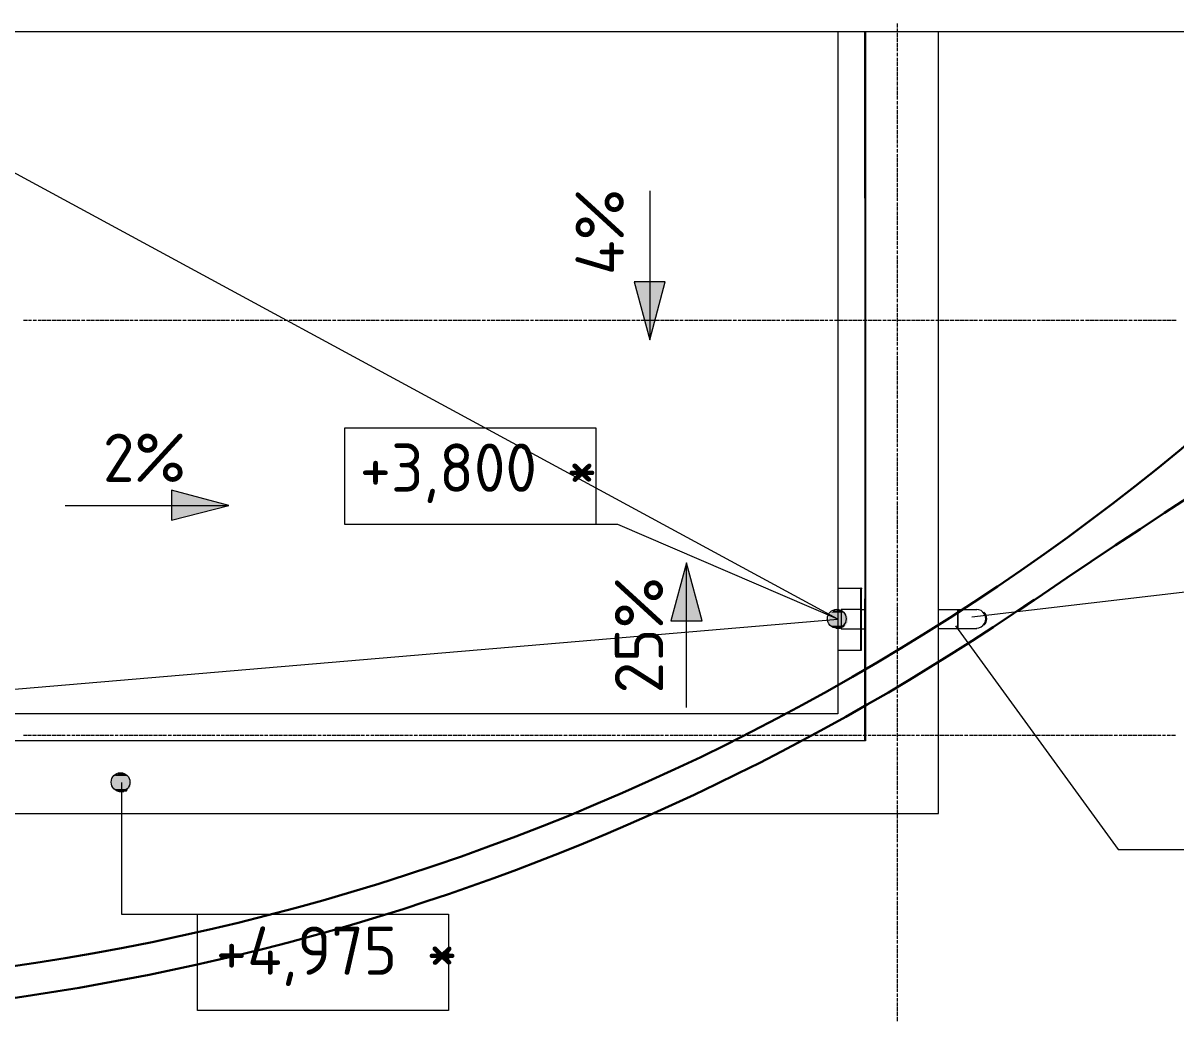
# Model space of a CAD drawing. Header units: millimetres. Extents: x -42533 to 645315, y 3457 to 82611.
# Drawn here: x 569703 to 575676, y 8434 to 13611 of the extents above; entities that cross this region are included whole.
import ezdxf

# ---------------------------------------------------------------- set-up
doc = ezdxf.new("R2010")
doc.units = ezdxf.units.MM
for name, color, linetype, true_color in [('PDF _!ЭОМ.Молниезащита', 7, 'Continuous', 0x954a95), ('PDF _Аннотация', 7, 'Continuous', 0xbababa), ('PDF _Крыша', 7, 'Continuous', 0xbababa), ('PDF _Обобщенные модели', 7, 'Continuous', 0xbababa), ('PDF _Оборудование', 7, 'Continuous', 0xbababa), ('PDF _Оси', 7, 'Continuous', 0xbababa), ('PDF _Отметки', 7, 'Continuous', 0xbababa), ('PDF _Перекрытие', 7, 'Continuous', 0xbababa), ('PDF _Размеры', 7, 'Continuous', 0xbababa), ('PDF _Стены внутренние', 7, 'Continuous', 0xbababa)]:
    doc.layers.add(name, color=color, linetype=linetype, true_color=true_color)
doc.layers.add('PDF _Линии', color=7, linetype='Continuous')
doc.layers.add('PDF _Текст', color=7, linetype='Continuous')
doc.styles.add('PDF GOST Common', font='GOST_Common.ttf')

msp = doc.modelspace()

# ---------------------------------------------------------------- linework, layer by layer
at = {"layer": 'PDF _!ЭОМ.Молниезащита', "color": 116, "lineweight": 30, "true_color": 0x136734}
msp.add_circle((567904.4, 20845.7), 12246.5, dxfattribs=at)
at = {"layer": 'PDF _!ЭОМ.Молниезащита', "lineweight": 13}
msp.add_arc((567008.4, 20453.1), 17757.8, 299.14304, 50.43064, dxfattribs=at)
at = {"layer": 'PDF _!ЭОМ.Молниезащита', "lineweight": 30}
for centre, radius, start, end in [((599431.9, -25184.2), 43378.4, 98.91182, 124.50339), ((567904.3, 20838.1), 12404.1, 231.06853, 304.56292)]:
    msp.add_arc(centre, radius, start, end, dxfattribs=at)
at = {"layer": 'PDF _Аннотация', "color": 8, "lineweight": 20}
for points in [[(571370.1, 11012.6), (571370.1, 11512.3), (572670.3, 11512.3), (572670.3, 11012.6)], [(571908, 8992.3), (571908, 8492.5), (570607.7, 8492.5), (570607.7, 8992.3)]]:
    msp.add_lwpolyline(points, close=True, dxfattribs=at)
at = {"layer": 'PDF _Аннотация', "color": 8, "lineweight": 9}
for points in [[(574618.6, 10534), (575855.3, 10678)], [(574533.9, 10487.4), (575376.7, 9326.9), (575986.6, 9326.9)]]:
    msp.add_lwpolyline(points, dxfattribs=at)
at = {"layer": 'PDF _Крыша', "color": 8, "lineweight": 9}
for points in [[(573924, 13566.5), (573924, 10030), (562594.5, 10030), (562594.5, 10351.9)], [(568155.5, 10030), (573924, 10521.3), (568354.5, 13541.1)]]:
    msp.add_lwpolyline(points, dxfattribs=at)
at = {"layer": 'PDF _Линии', "color": 8, "lineweight": 9}
msp.add_lwpolyline([(579256.3, 13566.5), (579252.1, 13596.1), (572746.6, 13833.3), (572746.6, 13710.5), (563064.6, 13710.5), (563064.6, 13820.6), (556859.8, 13604.6), (556851.3, 13566.5)], close=True, dxfattribs=at)
at = {"layer": 'PDF _Обобщенные модели', "color": 8, "lineweight": 18}
for points in [[(574681.3, 10490.7, 0.212703), (574696, 10523.7, 0.212704), (574681.3, 10556.8)], [(574690.4, 10513.3, 0.065549), (574691.8, 10523.7, 0.065549), (574690.4, 10534.2)]]:
    msp.add_lwpolyline(points, format="xyb", dxfattribs=at)
at = {"layer": 'PDF _Оборудование', "lineweight": 18}
for points in [[(573924, 10682.2), (574042.6, 10682.2), (574046.8, 10682.2), (574046.8, 10678)], [(573924, 10360.3), (574042.6, 10360.3), (574042.6, 10398.4), (574042.6, 10639.9), (574042.6, 10682.2)], [(574046.8, 10360.3), (574042.6, 10360.3), (574046.8, 10360.3), (574046.8, 10398.4), (574046.8, 10639.9), (574046.8, 10682.2), (574042.6, 10682.2), (574042.6, 10678)], [(574046.8, 10572.1), (574063.8, 10572.1)], [(574445, 10572.1), (574546.6, 10572.1), (574546.6, 10470.4), (574445, 10470.4)], [(574644, 10470.4), (574546.6, 10470.4), (574546.6, 10572.1), (574644, 10572.1)], [(574046.8, 10470.4), (574063.8, 10470.4)]]:
    msp.add_lwpolyline(points, dxfattribs=at)
msp.add_lwpolyline([(574042.6, 10572.1), (573941, 10572.1), (573941, 10470.4), (574042.6, 10470.4)], close=True, dxfattribs=at)
msp.add_arc((574641.9, 10523.4), 48.7, 269.99895, 90.00105, dxfattribs=at)
at = {"layer": 'PDF _Оси', "color": 8, "lineweight": 9}
for points in [[(574233.2, 13587.7), (574233.2, 13608.8)], [(574233.2, 13562.3), (574233.2, 13583.4)], [(574233.2, 13536.8), (574233.2, 13558)], [(574233.2, 13511.4), (574233.2, 13532.6)], [(574233.2, 13486), (574233.2, 13507.2)], [(574233.2, 13464.8), (574233.2, 13481.8)], [(574233.2, 13460.6), (574233.2, 13460.6)], [(574233.2, 13439.4), (574233.2, 13456.4)], [(574233.2, 13435.2), (574233.2, 13435.2)], [(574233.2, 13414), (574233.2, 13431)], [(574233.2, 13388.6), (574233.2, 13409.8)], [(574233.2, 13363.2), (574233.2, 13384.4)], [(574233.2, 13337.8), (574233.2, 13359)], [(574233.2, 13312.4), (574233.2, 13333.5)], [(574233.2, 13287), (574233.2, 13308.1)], [(574233.2, 13261.5), (574233.2, 13282.7)], [(574233.2, 13236.1), (574233.2, 13257.3)], [(574233.2, 13215), (574233.2, 13231.9)], [(574233.2, 13210.7), (574233.2, 13210.7)], [(574233.2, 13189.5), (574233.2, 13206.5)], [(574233.2, 13185.3), (574233.2, 13185.3)], [(574233.2, 13164.1), (574233.2, 13181.1)], [(574233.2, 13138.7), (574233.2, 13159.9)], [(574233.2, 13113.3), (574233.2, 13134.5)], [(574233.2, 13087.9), (574233.2, 13109.1)], [(574233.2, 13062.5), (574233.2, 13083.7)], [(574233.2, 13037.1), (574233.2, 13058.2)], [(574233.2, 13011.7), (574233.2, 13032.8)], [(574233.2, 12986.2), (574233.2, 13007.4)], [(574233.2, 12965.1), (574233.2, 12982)], [(574233.2, 12960.8), (574233.2, 12960.8)], [(574233.2, 12939.7), (574233.2, 12956.6)], [(574233.2, 12935.4), (574233.2, 12935.4)], [(574233.2, 12914.2), (574233.2, 12931.2)], [(574233.2, 12888.8), (574233.2, 12910)], [(574233.2, 12863.4), (574233.2, 12884.6)], [(574233.2, 12838), (574233.2, 12859.2)], [(574233.2, 12812.6), (574233.2, 12833.8)], [(574233.2, 12787.2), (574233.2, 12808.4)], [(574233.2, 12761.8), (574233.2, 12782.9)], [(574233.2, 12736.4), (574233.2, 12757.5)], [(574233.2, 12710.9), (574233.2, 12732.1)], [(574233.2, 12689.8), (574233.2, 12706.7)], [(574233.2, 12685.5), (574233.2, 12685.5)], [(574233.2, 12664.4), (574233.2, 12681.3)], [(574233.2, 12638.9), (574233.2, 12660.1)], [(574233.2, 12613.5), (574233.2, 12634.7)], [(574233.2, 12588.1), (574233.2, 12609.3)], [(574233.2, 12562.7), (574233.2, 12583.9)], [(574233.2, 12537.3), (574233.2, 12558.5)], [(574233.2, 12511.9), (574233.2, 12533.1)], [(574233.2, 12486.5), (574233.2, 12507.7)], [(574233.2, 12461.1), (574233.2, 12482.2)], [(574233.2, 12439.9), (574233.2, 12456.8)], [(574233.2, 12435.6), (574233.2, 12435.6)], [(574233.2, 12414.5), (574233.2, 12431.4)], [(574233.2, 12410.2), (574233.2, 12410.2)], [(574233.2, 12389.1), (574233.2, 12406)], [(574233.2, 12363.6), (574233.2, 12384.8)], [(574233.2, 12338.2), (574233.2, 12359.4)], [(574233.2, 12312.8), (574233.2, 12334)], [(574233.2, 12287.4), (574233.2, 12308.6)], [(574233.2, 12262), (574233.2, 12283.2)], [(574233.2, 12236.6), (574233.2, 12257.8)], [(574233.2, 12211.2), (574233.2, 12232.4)], [(574233.2, 12190), (574233.2, 12206.9)], [(574233.2, 12185.8), (574233.2, 12185.8)], [(574233.2, 12164.6), (574233.2, 12181.5)], [(574233.2, 12160.4), (574233.2, 12160.4)], [(574233.2, 12139.2), (574233.2, 12156.1)], [(574233.2, 12113.8), (574233.2, 12134.9)], [(569705.6, 12071.4), (569726.8, 12071.4)], [(569731, 12071.4), (569748, 12071.4)], [(569752.2, 12071.4), (569752.2, 12071.4)], [(569756.4, 12071.4), (569773.4, 12071.4)], [(569777.6, 12071.4), (569777.6, 12071.4)], [(569781.8, 12071.4), (569798.8, 12071.4)], [(569803, 12071.4), (569824.2, 12071.4)], [(569828.4, 12071.4), (569849.6, 12071.4)], [(569853.8, 12071.4), (569875, 12071.4)], [(569879.3, 12071.4), (569900.4, 12071.4)], [(569904.7, 12071.4), (569925.8, 12071.4)], [(569930.1, 12071.4), (569951.3, 12071.4)], [(569955.5, 12071.4), (569976.7, 12071.4)], [(569980.9, 12071.4), (569997.8, 12071.4)], [(570002.1, 12071.4), (570002.1, 12071.4)], [(570006.3, 12071.4), (570023.3, 12071.4)], [(570027.5, 12071.4), (570027.5, 12071.4)], [(570031.7, 12071.4), (570048.7, 12071.4)], [(570052.9, 12071.4), (570074.1, 12071.4)], [(570078.3, 12071.4), (570099.5, 12071.4)], [(570103.7, 12071.4), (570124.9, 12071.4)], [(570129.1, 12071.4), (570150.3, 12071.4)], [(570154.6, 12071.4), (570175.7, 12071.4)], [(570180, 12071.4), (570201.1, 12071.4)], [(570205.4, 12071.4), (570226.6, 12071.4)], [(570230.8, 12071.4), (570252, 12071.4)], [(570256.2, 12071.4), (570273.1, 12071.4)], [(570277.4, 12071.4), (570277.4, 12071.4)], [(570281.6, 12071.4), (570298.6, 12071.4)], [(570302.8, 12071.4), (570302.8, 12071.4)], [(570307, 12071.4), (570324, 12071.4)], [(570328.2, 12071.4), (570349.4, 12071.4)], [(570353.6, 12071.4), (570374.8, 12071.4)], [(570379, 12071.4), (570400.2, 12071.4)], [(570404.4, 12071.4), (570425.6, 12071.4)], [(570429.9, 12071.4), (570451, 12071.4)], [(570455.3, 12071.4), (570476.4, 12071.4)], [(570480.7, 12071.4), (570501.9, 12071.4)], [(570506.1, 12071.4), (570523, 12071.4)], [(570527.3, 12071.4), (570527.3, 12071.4)], [(570531.5, 12071.4), (570548.4, 12071.4)], [(570552.7, 12071.4), (570552.7, 12071.4)], [(570556.9, 12071.4), (570573.9, 12071.4)], [(570578.1, 12071.4), (570599.3, 12071.4)], [(570603.5, 12071.4), (570624.7, 12071.4)], [(570628.9, 12071.4), (570650.1, 12071.4)], [(570654.3, 12071.4), (570675.5, 12071.4)], [(570679.7, 12071.4), (570700.9, 12071.4)], [(570705.1, 12071.4), (570726.3, 12071.4)], [(570730.6, 12071.4), (570751.7, 12071.4)], [(570756, 12071.4), (570772.9, 12071.4)], [(570777.1, 12071.4), (570777.1, 12071.4)], [(570781.4, 12071.4), (570798.3, 12071.4)], [(570802.6, 12071.4), (570802.6, 12071.4)], [(570806.8, 12071.4), (570823.7, 12071.4)], [(570828, 12071.4), (570849.1, 12071.4)], [(570853.4, 12071.4), (570874.6, 12071.4)], [(570878.8, 12071.4), (570900, 12071.4)], [(570904.2, 12071.4), (570925.4, 12071.4)], [(570929.6, 12071.4), (570950.8, 12071.4)], [(570955, 12071.4), (570976.2, 12071.4)], [(570980.4, 12071.4), (571001.6, 12071.4)], [(571005.9, 12071.4), (571027, 12071.4)], [(571031.3, 12071.4), (571048.2, 12071.4)], [(571052.4, 12071.4), (571052.4, 12071.4)], [(571056.7, 12071.4), (571073.6, 12071.4)], [(571077.9, 12071.4), (571077.9, 12071.4)], [(571082.1, 12071.4), (571099, 12071.4)], [(571103.3, 12071.4), (571124.4, 12071.4)], [(571128.7, 12071.4), (571149.9, 12071.4)], [(571154.1, 12071.4), (571175.3, 12071.4)], [(571179.5, 12071.4), (571200.7, 12071.4)], [(571204.9, 12071.4), (571226.1, 12071.4)], [(571230.3, 12071.4), (571251.5, 12071.4)], [(571255.7, 12071.4), (571276.9, 12071.4)], [(571281.2, 12071.4), (571298.1, 12071.4)], [(571302.3, 12071.4), (571302.3, 12071.4)], [(571306.6, 12071.4), (571323.5, 12071.4)], [(571327.7, 12071.4), (571327.7, 12071.4)], [(571332, 12071.4), (571348.9, 12071.4)], [(571353.2, 12071.4), (571374.3, 12071.4)], [(571378.6, 12071.4), (571399.7, 12071.4)], [(571404, 12071.4), (571425.2, 12071.4)], [(571429.4, 12071.4), (571450.6, 12071.4)], [(571454.8, 12071.4), (571476, 12071.4)], [(571480.2, 12071.4), (571501.4, 12071.4)], [(571505.6, 12071.4), (571526.8, 12071.4)], [(571531, 12071.4), (571548, 12071.4)], [(571552.2, 12071.4), (571552.2, 12071.4)], [(571556.5, 12071.4), (571573.4, 12071.4)], [(571577.6, 12071.4), (571577.6, 12071.4)], [(571581.9, 12071.4), (571598.8, 12071.4)], [(571603, 12071.4), (571624.2, 12071.4)], [(571628.5, 12071.4), (571649.6, 12071.4)], [(571653.9, 12071.4), (571675, 12071.4)], [(571679.3, 12071.4), (571700.5, 12071.4)], [(571704.7, 12071.4), (571725.9, 12071.4)], [(571730.1, 12071.4), (571751.3, 12071.4)], [(571755.5, 12071.4), (571776.7, 12071.4)], [(571780.9, 12071.4), (571802.1, 12071.4)], [(571806.3, 12071.4), (571823.3, 12071.4)], [(571827.5, 12071.4), (571827.5, 12071.4)], [(571831.8, 12071.4), (571848.7, 12071.4)], [(571852.9, 12071.4), (571852.9, 12071.4)], [(571857.2, 12071.4), (571874.1, 12071.4)], [(571878.3, 12071.4), (571899.5, 12071.4)], [(571903.8, 12071.4), (571924.9, 12071.4)], [(571929.2, 12071.4), (571950.3, 12071.4)], [(571954.6, 12071.4), (571975.8, 12071.4)], [(571980, 12071.4), (572001.2, 12071.4)], [(572005.4, 12071.4), (572026.6, 12071.4)], [(572030.8, 12071.4), (572052, 12071.4)], [(572056.2, 12071.4), (572073.2, 12071.4)], [(572077.4, 12071.4), (572077.4, 12071.4)], [(572081.6, 12071.4), (572098.6, 12071.4)], [(572102.8, 12071.4), (572102.8, 12071.4)], [(572107, 12071.4), (572124, 12071.4)], [(572128.2, 12071.4), (572149.4, 12071.4)], [(572153.6, 12071.4), (572174.8, 12071.4)], [(572179, 12071.4), (572200.2, 12071.4)], [(572204.5, 12071.4), (572225.6, 12071.4)], [(572229.9, 12071.4), (572251, 12071.4)], [(572255.3, 12071.4), (572276.5, 12071.4)], [(572280.7, 12071.4), (572301.9, 12071.4)], [(572306.1, 12071.4), (572323.1, 12071.4)], [(572327.3, 12071.4), (572327.3, 12071.4)], [(572331.5, 12071.4), (572348.5, 12071.4)], [(572352.7, 12071.4), (572352.7, 12071.4)], [(572356.9, 12071.4), (572373.9, 12071.4)], [(572378.1, 12071.4), (572399.3, 12071.4)], [(572403.5, 12071.4), (572424.7, 12071.4)], [(572428.9, 12071.4), (572450.1, 12071.4)], [(572454.3, 12071.4), (572475.5, 12071.4)], [(572479.8, 12071.4), (572500.9, 12071.4)], [(572505.2, 12071.4), (572526.3, 12071.4)], [(572530.6, 12071.4), (572551.8, 12071.4)], [(572556, 12071.4), (572577.2, 12071.4)], [(572581.4, 12071.4), (572598.3, 12071.4)], [(572602.6, 12071.4), (572602.6, 12071.4)], [(572606.8, 12071.4), (572623.8, 12071.4)], [(572628, 12071.4), (572628, 12071.4)], [(572632.2, 12071.4), (572649.2, 12071.4)], [(572653.4, 12071.4), (572674.6, 12071.4)], [(572678.8, 12071.4), (572700, 12071.4)], [(572704.2, 12071.4), (572725.4, 12071.4)], [(572729.6, 12071.4), (572750.8, 12071.4)], [(572755.1, 12071.4), (572776.2, 12071.4)], [(572780.5, 12071.4), (572801.6, 12071.4)], [(572805.9, 12071.4), (572827.1, 12071.4)], [(572831.3, 12071.4), (572848.2, 12071.4)], [(572852.5, 12071.4), (572852.5, 12071.4)], [(572856.7, 12071.4), (572873.6, 12071.4)], [(572877.9, 12071.4), (572877.9, 12071.4)], [(572882.1, 12071.4), (572899.1, 12071.4)], [(572903.3, 12071.4), (572924.5, 12071.4)], [(572928.7, 12071.4), (572949.9, 12071.4)], [(572954.1, 12071.4), (572975.3, 12071.4)], [(572979.5, 12071.4), (573000.7, 12071.4)], [(573004.9, 12071.4), (573026.1, 12071.4)], [(573030.4, 12071.4), (573051.5, 12071.4)], [(573055.8, 12071.4), (573076.9, 12071.4)], [(573081.2, 12071.4), (573098.1, 12071.4)], [(573102.4, 12071.4), (573102.4, 12071.4)], [(573106.6, 12071.4), (573123.5, 12071.4)], [(573127.8, 12071.4), (573127.8, 12071.4)], [(573132, 12071.4), (573148.9, 12071.4)], [(573153.2, 12071.4), (573174.4, 12071.4)], [(573178.6, 12071.4), (573199.8, 12071.4)], [(573204, 12071.4), (573225.2, 12071.4)], [(573229.4, 12071.4), (573250.6, 12071.4)], [(573254.8, 12071.4), (573276, 12071.4)], [(573280.2, 12071.4), (573301.4, 12071.4)], [(573305.7, 12071.4), (573326.8, 12071.4)], [(573331.1, 12071.4), (573352.2, 12071.4)], [(573356.5, 12071.4), (573373.4, 12071.4)], [(573377.7, 12071.4), (573377.7, 12071.4)], [(573381.9, 12071.4), (573398.8, 12071.4)], [(573403.1, 12071.4), (573403.1, 12071.4)], [(573407.3, 12071.4), (573424.2, 12071.4)], [(573428.5, 12071.4), (573449.7, 12071.4)], [(573453.9, 12071.4), (573475.1, 12071.4)], [(573479.3, 12071.4), (573500.5, 12071.4)], [(573504.7, 12071.4), (573525.9, 12071.4)], [(573530.1, 12071.4), (573551.3, 12071.4)], [(573555.5, 12071.4), (573576.7, 12071.4)], [(573580.9, 12071.4), (573602.1, 12071.4)], [(573606.4, 12071.4), (573623.3, 12071.4)], [(573627.5, 12071.4), (573627.5, 12071.4)], [(573631.8, 12071.4), (573648.7, 12071.4)], [(573653, 12071.4), (573653, 12071.4)], [(573657.2, 12071.4), (573674.1, 12071.4)], [(573678.4, 12071.4), (573699.5, 12071.4)], [(573703.8, 12071.4), (573725, 12071.4)], [(573729.2, 12071.4), (573750.4, 12071.4)], [(573754.6, 12071.4), (573775.8, 12071.4)], [(573780, 12071.4), (573801.2, 12071.4)], [(573805.4, 12071.4), (573826.6, 12071.4)], [(573830.8, 12071.4), (573852, 12071.4)], [(573856.2, 12071.4), (573873.2, 12071.4)], [(573877.4, 12071.4), (573877.4, 12071.4)], [(573881.7, 12071.4), (573898.6, 12071.4)], [(573902.8, 12071.4), (573902.8, 12071.4)], [(573907.1, 12071.4), (573924, 12071.4)], [(573928.2, 12071.4), (573949.4, 12071.4)], [(573953.7, 12071.4), (573974.8, 12071.4)], [(573979.1, 12071.4), (574000.2, 12071.4)], [(574004.5, 12071.4), (574025.7, 12071.4)], [(574029.9, 12071.4), (574051.1, 12071.4)], [(574055.3, 12071.4), (574076.5, 12071.4)], [(574080.7, 12071.4), (574101.9, 12071.4)], [(574106.1, 12071.4), (574127.3, 12071.4)], [(574131.5, 12071.4), (574148.5, 12071.4)], [(574152.7, 12071.4), (574152.7, 12071.4)], [(574157, 12071.4), (574173.9, 12071.4)], [(574178.1, 12071.4), (574178.1, 12071.4)], [(574182.4, 12071.4), (574199.3, 12071.4)], [(574203.5, 12071.4), (574224.7, 12071.4)], [(574229, 12071.4), (574250.1, 12071.4)], [(574233.2, 12088.4), (574233.2, 12109.5)], [(574233.2, 12062.9), (574233.2, 12084.1)], [(574254.4, 12071.4), (574275.5, 12071.4)], [(574279.8, 12071.4), (574301, 12071.4)], [(574305.2, 12071.4), (574326.4, 12071.4)], [(574330.6, 12071.4), (574351.8, 12071.4)], [(574356, 12071.4), (574377.2, 12071.4)], [(574381.4, 12071.4), (574398.4, 12071.4)], [(574402.6, 12071.4), (574402.6, 12071.4)], [(574406.8, 12071.4), (574423.8, 12071.4)], [(574428, 12071.4), (574428, 12071.4)], [(574432.3, 12071.4), (574449.2, 12071.4)], [(574453.4, 12071.4), (574474.6, 12071.4)], [(574478.8, 12071.4), (574500, 12071.4)], [(574504.3, 12071.4), (574525.4, 12071.4)], [(574529.7, 12071.4), (574550.8, 12071.4)], [(574555.1, 12071.4), (574576.3, 12071.4)], [(574580.5, 12071.4), (574601.7, 12071.4)], [(574605.9, 12071.4), (574627.1, 12071.4)], [(574631.3, 12071.4), (574648.3, 12071.4)], [(574652.5, 12071.4), (574652.5, 12071.4)], [(574656.7, 12071.4), (574673.7, 12071.4)], [(574677.9, 12071.4), (574677.9, 12071.4)], [(574682.1, 12071.4), (574699.1, 12071.4)], [(574703.3, 12071.4), (574724.5, 12071.4)], [(574728.7, 12071.4), (574749.9, 12071.4)], [(574754.1, 12071.4), (574775.3, 12071.4)], [(574779.6, 12071.4), (574800.7, 12071.4)], [(574805, 12071.4), (574826.1, 12071.4)], [(574830.4, 12071.4), (574851.6, 12071.4)], [(574855.8, 12071.4), (574877, 12071.4)], [(574881.2, 12071.4), (574902.4, 12071.4)], [(574906.6, 12071.4), (574923.6, 12071.4)], [(574927.8, 12071.4), (574927.8, 12071.4)], [(574932, 12071.4), (574949, 12071.4)], [(574953.2, 12071.4), (574953.2, 12071.4)], [(574957.4, 12071.4), (574974.4, 12071.4)], [(574978.6, 12071.4), (574999.8, 12071.4)], [(575004, 12071.4), (575025.2, 12071.4)], [(575029.4, 12071.4), (575050.6, 12071.4)], [(575054.9, 12071.4), (575076, 12071.4)], [(575080.3, 12071.4), (575101.4, 12071.4)], [(575105.7, 12071.4), (575126.9, 12071.4)], [(575131.1, 12071.4), (575152.3, 12071.4)], [(575156.5, 12071.4), (575173.4, 12071.4)], [(575177.7, 12071.4), (575177.7, 12071.4)], [(575181.9, 12071.4), (575198.9, 12071.4)], [(575203.1, 12071.4), (575203.1, 12071.4)], [(575207.3, 12071.4), (575224.3, 12071.4)], [(575228.5, 12071.4), (575249.7, 12071.4)], [(575253.9, 12071.4), (575275.1, 12071.4)], [(575279.3, 12071.4), (575300.5, 12071.4)], [(575304.7, 12071.4), (575325.9, 12071.4)], [(575330.1, 12071.4), (575351.3, 12071.4)], [(575355.6, 12071.4), (575376.7, 12071.4)], [(575381, 12071.4), (575402.1, 12071.4)], [(575406.4, 12071.4), (575423.3, 12071.4)], [(575427.6, 12071.4), (575427.6, 12071.4)], [(575431.8, 12071.4), (575448.7, 12071.4)], [(575453, 12071.4), (575453, 12071.4)], [(575457.2, 12071.4), (575474.1, 12071.4)], [(575478.4, 12071.4), (575499.6, 12071.4)], [(575503.8, 12071.4), (575525, 12071.4)], [(575529.2, 12071.4), (575550.4, 12071.4)], [(575554.6, 12071.4), (575575.8, 12071.4)], [(575580, 12071.4), (575601.2, 12071.4)], [(575605.4, 12071.4), (575626.6, 12071.4)], [(575630.9, 12071.4), (575652, 12071.4)], [(575656.3, 12071.4), (575677.4, 12071.4)], [(574233.2, 12037.5), (574233.2, 12058.7)], [(574233.2, 12012.1), (574233.2, 12033.3)], [(574233.2, 11986.7), (574233.2, 12007.9)], [(574233.2, 11961.3), (574233.2, 11982.5)], [(574233.2, 11940.1), (574233.2, 11957.1)], [(574233.2, 11935.9), (574233.2, 11935.9)], [(574233.2, 11914.7), (574233.2, 11931.6)], [(574233.2, 11910.5), (574233.2, 11910.5)], [(574233.2, 11889.3), (574233.2, 11906.2)], [(574233.2, 11863.9), (574233.2, 11885.1)], [(574233.2, 11838.5), (574233.2, 11859.6)], [(574233.2, 11813.1), (574233.2, 11834.2)], [(574233.2, 11787.6), (574233.2, 11808.8)], [(574233.2, 11762.2), (574233.2, 11783.4)], [(574233.2, 11736.8), (574233.2, 11758)], [(574233.2, 11711.4), (574233.2, 11732.6)], [(574233.2, 11686), (574233.2, 11707.2)], [(574233.2, 11664.8), (574233.2, 11681.8)], [(574233.2, 11660.6), (574233.2, 11660.6)], [(574233.2, 11639.4), (574233.2, 11656.3)], [(574233.2, 11614), (574233.2, 11635.2)], [(574233.2, 11588.6), (574233.2, 11609.8)], [(574233.2, 11563.2), (574233.2, 11584.3)], [(574233.2, 11537.8), (574233.2, 11558.9)], [(574233.2, 11512.3), (574233.2, 11533.5)], [(574233.2, 11486.9), (574233.2, 11508.1)], [(574233.2, 11461.5), (574233.2, 11482.7)], [(574233.2, 11436.1), (574233.2, 11457.3)], [(574233.2, 11414.9), (574233.2, 11431.9)], [(574233.2, 11410.7), (574233.2, 11410.7)], [(574233.2, 11389.5), (574233.2, 11406.5)], [(574233.2, 11385.3), (574233.2, 11385.3)], [(574233.2, 11364.1), (574233.2, 11381)], [(574233.2, 11338.7), (574233.2, 11359.9)], [(574233.2, 11313.3), (574233.2, 11334.5)], [(574233.2, 11287.9), (574233.2, 11309)], [(574233.2, 11262.5), (574233.2, 11283.6)], [(574233.2, 11237), (574233.2, 11258.2)], [(574233.2, 11211.6), (574233.2, 11232.8)], [(574233.2, 11186.2), (574233.2, 11207.4)], [(574233.2, 11165), (574233.2, 11182)], [(574233.2, 11160.8), (574233.2, 11160.8)], [(574233.2, 11139.6), (574233.2, 11156.6)], [(574233.2, 11135.4), (574233.2, 11135.4)], [(574233.2, 11114.2), (574233.2, 11131.2)], [(574233.2, 11088.8), (574233.2, 11110)], [(574233.2, 11063.4), (574233.2, 11084.6)], [(574233.2, 11038), (574233.2, 11059.2)], [(574233.2, 11012.6), (574233.2, 11033.7)], [(574233.2, 10987.2), (574233.2, 11008.3)], [(574233.2, 10961.7), (574233.2, 10982.9)], [(574233.2, 10936.3), (574233.2, 10957.5)], [(574233.2, 10915.2), (574233.2, 10932.1)], [(574233.2, 10910.9), (574233.2, 10910.9)], [(574233.2, 10889.7), (574233.2, 10906.7)], [(574233.2, 10885.5), (574233.2, 10885.5)], [(574233.2, 10864.3), (574233.2, 10881.3)], [(574233.2, 10838.9), (574233.2, 10860.1)], [(574233.2, 10813.5), (574233.2, 10834.7)], [(574233.2, 10788.1), (574233.2, 10809.3)], [(574233.2, 10762.7), (574233.2, 10783.9)], [(574233.2, 10737.3), (574233.2, 10758.5)], [(574233.2, 10711.9), (574233.2, 10733)], [(574233.2, 10686.5), (574233.2, 10707.6)], [(574233.2, 10661), (574233.2, 10682.2)], [(574233.2, 10639.9), (574233.2, 10656.8)], [(574233.2, 10635.6), (574233.2, 10635.6)], [(574233.2, 10614.5), (574233.2, 10631.4)], [(574233.2, 10610.2), (574233.2, 10610.2)], [(574233.2, 10589), (574233.2, 10606)], [(574233.2, 10563.6), (574233.2, 10584.8)], [(574233.2, 10538.2), (574233.2, 10559.4)], [(574233.2, 10512.8), (574233.2, 10534)], [(574233.2, 10487.4), (574233.2, 10508.6)], [(574233.2, 10462), (574233.2, 10483.2)], [(574233.2, 10436.6), (574233.2, 10457.7)], [(574233.2, 10411.2), (574233.2, 10432.3)], [(574233.2, 10390), (574233.2, 10406.9)], [(574233.2, 10385.7), (574233.2, 10385.7)], [(574233.2, 10364.6), (574233.2, 10381.5)], [(574233.2, 10360.3), (574233.2, 10360.3)], [(574233.2, 10339.2), (574233.2, 10356.1)], [(574233.2, 10313.7), (574233.2, 10334.9)], [(574233.2, 10288.3), (574233.2, 10309.5)], [(574233.2, 10262.9), (574233.2, 10284.1)], [(574233.2, 10237.5), (574233.2, 10258.7)], [(574233.2, 10212.1), (574233.2, 10233.3)], [(574233.2, 10186.7), (574233.2, 10207.9)], [(574233.2, 10161.3), (574233.2, 10182.4)], [(574233.2, 10140.1), (574233.2, 10157)], [(574233.2, 10135.9), (574233.2, 10135.9)], [(574233.2, 10114.7), (574233.2, 10131.6)], [(574233.2, 10110.4), (574233.2, 10110.4)], [(574233.2, 10089.3), (574233.2, 10106.2)], [(574233.2, 10063.9), (574233.2, 10085)], [(574233.2, 10038.4), (574233.2, 10059.6)], [(574233.2, 10013), (574233.2, 10034.2)], [(574233.2, 9987.6), (574233.2, 10008.8)], [(574233.2, 9962.2), (574233.2, 9983.4)], [(569705.6, 9919.9), (569722.5, 9919.9)], [(569726.8, 9919.9), (569748, 9919.9)], [(569752.2, 9919.9), (569773.4, 9919.9)], [(569777.6, 9919.9), (569798.8, 9919.9)], [(569803, 9919.9), (569824.2, 9919.9)], [(569828.4, 9919.9), (569849.6, 9919.9)], [(569853.8, 9919.9), (569875, 9919.9)], [(569879.3, 9919.9), (569900.4, 9919.9)], [(569904.7, 9919.9), (569921.6, 9919.9)], [(569925.8, 9919.9), (569925.8, 9919.9)], [(569930.1, 9919.9), (569947, 9919.9)], [(569951.3, 9919.9), (569951.3, 9919.9)], [(569955.5, 9919.9), (569972.4, 9919.9)], [(569976.7, 9919.9), (569997.8, 9919.9)], [(570002.1, 9919.9), (570023.3, 9919.9)], [(570027.5, 9919.9), (570048.7, 9919.9)], [(570052.9, 9919.9), (570074.1, 9919.9)], [(570078.3, 9919.9), (570099.5, 9919.9)], [(570103.7, 9919.9), (570124.9, 9919.9)], [(570129.1, 9919.9), (570150.3, 9919.9)], [(570154.6, 9919.9), (570171.5, 9919.9)], [(570175.7, 9919.9), (570175.7, 9919.9)], [(570180, 9919.9), (570196.9, 9919.9)], [(570201.1, 9919.9), (570201.1, 9919.9)], [(570205.4, 9919.9), (570222.3, 9919.9)], [(570226.6, 9919.9), (570247.7, 9919.9)], [(570252, 9919.9), (570273.1, 9919.9)], [(570277.4, 9919.9), (570298.6, 9919.9)], [(570302.8, 9919.9), (570324, 9919.9)], [(570328.2, 9919.9), (570349.4, 9919.9)], [(570353.6, 9919.9), (570374.8, 9919.9)], [(570379, 9919.9), (570400.2, 9919.9)], [(570404.4, 9919.9), (570425.6, 9919.9)], [(570429.9, 9919.9), (570446.8, 9919.9)], [(570451, 9919.9), (570451, 9919.9)], [(570455.3, 9919.9), (570472.2, 9919.9)], [(570476.4, 9919.9), (570476.4, 9919.9)], [(570480.7, 9919.9), (570497.6, 9919.9)], [(570501.9, 9919.9), (570523, 9919.9)], [(570527.3, 9919.9), (570548.4, 9919.9)], [(570552.7, 9919.9), (570573.9, 9919.9)], [(570578.1, 9919.9), (570599.3, 9919.9)], [(570603.5, 9919.9), (570624.7, 9919.9)], [(570628.9, 9919.9), (570650.1, 9919.9)], [(570654.3, 9919.9), (570675.5, 9919.9)], [(570679.7, 9919.9), (570696.7, 9919.9)], [(570700.9, 9919.9), (570700.9, 9919.9)], [(570705.1, 9919.9), (570722.1, 9919.9)], [(570726.3, 9919.9), (570726.3, 9919.9)], [(570730.6, 9919.9), (570747.5, 9919.9)], [(570751.7, 9919.9), (570772.9, 9919.9)], [(570777.1, 9919.9), (570798.3, 9919.9)], [(570802.6, 9919.9), (570823.7, 9919.9)], [(570828, 9919.9), (570849.1, 9919.9)], [(570853.4, 9919.9), (570874.6, 9919.9)], [(570878.8, 9919.9), (570900, 9919.9)], [(570904.2, 9919.9), (570925.4, 9919.9)], [(570929.6, 9919.9), (570946.6, 9919.9)], [(570950.8, 9919.9), (570950.8, 9919.9)], [(570955, 9919.9), (570972, 9919.9)], [(570976.2, 9919.9), (570976.2, 9919.9)], [(570980.4, 9919.9), (570997.4, 9919.9)], [(571001.6, 9919.9), (571022.8, 9919.9)], [(571027, 9919.9), (571048.2, 9919.9)], [(571052.4, 9919.9), (571073.6, 9919.9)], [(571077.9, 9919.9), (571099, 9919.9)], [(571103.3, 9919.9), (571124.4, 9919.9)], [(571128.7, 9919.9), (571149.9, 9919.9)], [(571154.1, 9919.9), (571175.3, 9919.9)], [(571179.5, 9919.9), (571200.7, 9919.9)], [(571204.9, 9919.9), (571221.9, 9919.9)], [(571226.1, 9919.9), (571226.1, 9919.9)], [(571230.3, 9919.9), (571247.3, 9919.9)], [(571251.5, 9919.9), (571251.5, 9919.9)], [(571255.7, 9919.9), (571272.7, 9919.9)], [(571276.9, 9919.9), (571298.1, 9919.9)], [(571302.3, 9919.9), (571323.5, 9919.9)], [(571327.7, 9919.9), (571348.9, 9919.9)], [(571353.2, 9919.9), (571374.3, 9919.9)], [(571378.6, 9919.9), (571399.7, 9919.9)], [(571404, 9919.9), (571425.2, 9919.9)], [(571429.4, 9919.9), (571450.6, 9919.9)], [(571454.8, 9919.9), (571471.7, 9919.9)], [(571476, 9919.9), (571476, 9919.9)], [(571480.2, 9919.9), (571497.2, 9919.9)], [(571501.4, 9919.9), (571501.4, 9919.9)], [(571505.6, 9919.9), (571522.6, 9919.9)], [(571526.8, 9919.9), (571548, 9919.9)], [(571552.2, 9919.9), (571573.4, 9919.9)], [(571577.6, 9919.9), (571598.8, 9919.9)], [(571603, 9919.9), (571624.2, 9919.9)], [(571628.5, 9919.9), (571649.6, 9919.9)], [(571653.9, 9919.9), (571675, 9919.9)], [(571679.3, 9919.9), (571700.5, 9919.9)], [(571704.7, 9919.9), (571721.6, 9919.9)], [(571725.9, 9919.9), (571725.9, 9919.9)], [(571730.1, 9919.9), (571747, 9919.9)], [(571751.3, 9919.9), (571751.3, 9919.9)], [(571755.5, 9919.9), (571772.5, 9919.9)], [(571776.7, 9919.9), (571797.9, 9919.9)], [(571802.1, 9919.9), (571823.3, 9919.9)], [(571827.5, 9919.9), (571848.7, 9919.9)], [(571852.9, 9919.9), (571874.1, 9919.9)], [(571878.3, 9919.9), (571899.5, 9919.9)], [(571903.8, 9919.9), (571924.9, 9919.9)], [(571929.2, 9919.9), (571950.3, 9919.9)], [(571954.6, 9919.9), (571975.8, 9919.9)], [(571980, 9919.9), (571996.9, 9919.9)], [(572001.2, 9919.9), (572001.2, 9919.9)], [(572005.4, 9919.9), (572022.3, 9919.9)], [(572026.6, 9919.9), (572026.6, 9919.9)], [(572030.8, 9919.9), (572047.8, 9919.9)], [(572052, 9919.9), (572073.2, 9919.9)], [(572077.4, 9919.9), (572098.6, 9919.9)], [(572102.8, 9919.9), (572124, 9919.9)], [(572128.2, 9919.9), (572149.4, 9919.9)], [(572153.6, 9919.9), (572174.8, 9919.9)], [(572179, 9919.9), (572200.2, 9919.9)], [(572204.5, 9919.9), (572225.6, 9919.9)], [(572229.9, 9919.9), (572246.8, 9919.9)], [(572251, 9919.9), (572251, 9919.9)], [(572255.3, 9919.9), (572272.2, 9919.9)], [(572276.5, 9919.9), (572276.5, 9919.9)], [(572280.7, 9919.9), (572297.6, 9919.9)], [(572301.9, 9919.9), (572323.1, 9919.9)], [(572327.3, 9919.9), (572348.5, 9919.9)], [(572352.7, 9919.9), (572373.9, 9919.9)], [(572378.1, 9919.9), (572399.3, 9919.9)], [(572403.5, 9919.9), (572424.7, 9919.9)], [(572428.9, 9919.9), (572450.1, 9919.9)], [(572454.3, 9919.9), (572475.5, 9919.9)], [(572479.8, 9919.9), (572496.7, 9919.9)], [(572500.9, 9919.9), (572500.9, 9919.9)], [(572505.2, 9919.9), (572522.1, 9919.9)], [(572526.3, 9919.9), (572526.3, 9919.9)], [(572530.6, 9919.9), (572547.5, 9919.9)], [(572551.8, 9919.9), (572572.9, 9919.9)], [(572577.2, 9919.9), (572598.3, 9919.9)], [(572602.6, 9919.9), (572623.8, 9919.9)], [(572628, 9919.9), (572649.2, 9919.9)], [(572653.4, 9919.9), (572674.6, 9919.9)], [(572678.8, 9919.9), (572700, 9919.9)], [(572704.2, 9919.9), (572725.4, 9919.9)], [(572729.6, 9919.9), (572750.8, 9919.9)], [(572755.1, 9919.9), (572772, 9919.9)], [(572776.2, 9919.9), (572776.2, 9919.9)], [(572780.5, 9919.9), (572797.4, 9919.9)], [(572801.6, 9919.9), (572801.6, 9919.9)], [(572805.9, 9919.9), (572822.8, 9919.9)], [(572827.1, 9919.9), (572848.2, 9919.9)], [(572852.5, 9919.9), (572873.6, 9919.9)], [(572877.9, 9919.9), (572899.1, 9919.9)], [(572903.3, 9919.9), (572924.5, 9919.9)], [(572928.7, 9919.9), (572949.9, 9919.9)], [(572954.1, 9919.9), (572975.3, 9919.9)], [(572979.5, 9919.9), (573000.7, 9919.9)], [(573004.9, 9919.9), (573021.9, 9919.9)], [(573026.1, 9919.9), (573026.1, 9919.9)], [(573030.4, 9919.9), (573047.3, 9919.9)], [(573051.5, 9919.9), (573051.5, 9919.9)], [(573055.8, 9919.9), (573072.7, 9919.9)], [(573076.9, 9919.9), (573098.1, 9919.9)], [(573102.4, 9919.9), (573123.5, 9919.9)], [(573127.8, 9919.9), (573148.9, 9919.9)], [(573153.2, 9919.9), (573174.4, 9919.9)], [(573178.6, 9919.9), (573199.8, 9919.9)], [(573204, 9919.9), (573225.2, 9919.9)], [(573229.4, 9919.9), (573250.6, 9919.9)], [(573254.8, 9919.9), (573271.8, 9919.9)], [(573276, 9919.9), (573276, 9919.9)], [(573280.2, 9919.9), (573297.2, 9919.9)], [(573301.4, 9919.9), (573301.4, 9919.9)], [(573305.7, 9919.9), (573322.6, 9919.9)], [(573326.8, 9919.9), (573348, 9919.9)], [(573352.2, 9919.9), (573373.4, 9919.9)], [(573377.7, 9919.9), (573398.8, 9919.9)], [(573403.1, 9919.9), (573424.2, 9919.9)], [(573428.5, 9919.9), (573449.7, 9919.9)], [(573453.9, 9919.9), (573475.1, 9919.9)], [(573479.3, 9919.9), (573500.5, 9919.9)], [(573504.7, 9919.9), (573525.9, 9919.9)], [(573530.1, 9919.9), (573547.1, 9919.9)], [(573551.3, 9919.9), (573551.3, 9919.9)], [(573555.5, 9919.9), (573572.5, 9919.9)], [(573576.7, 9919.9), (573576.7, 9919.9)], [(573580.9, 9919.9), (573597.9, 9919.9)], [(573602.1, 9919.9), (573623.3, 9919.9)], [(573627.5, 9919.9), (573648.7, 9919.9)], [(573653, 9919.9), (573674.1, 9919.9)], [(573678.4, 9919.9), (573699.5, 9919.9)], [(573703.8, 9919.9), (573725, 9919.9)], [(573729.2, 9919.9), (573750.4, 9919.9)], [(573754.6, 9919.9), (573775.8, 9919.9)], [(573780, 9919.9), (573797, 9919.9)], [(573801.2, 9919.9), (573801.2, 9919.9)], [(573805.4, 9919.9), (573822.4, 9919.9)], [(573826.6, 9919.9), (573826.6, 9919.9)], [(573830.8, 9919.9), (573847.8, 9919.9)], [(573852, 9919.9), (573873.2, 9919.9)], [(573877.4, 9919.9), (573898.6, 9919.9)], [(573902.8, 9919.9), (573924, 9919.9)], [(573928.2, 9919.9), (573949.4, 9919.9)], [(573953.7, 9919.9), (573974.8, 9919.9)], [(573979.1, 9919.9), (574000.2, 9919.9)], [(574004.5, 9919.9), (574025.7, 9919.9)], [(574029.9, 9919.9), (574046.8, 9919.9)], [(574051.1, 9919.9), (574051.1, 9919.9)], [(574055.3, 9919.9), (574072.2, 9919.9)], [(574076.5, 9919.9), (574076.5, 9919.9)], [(574080.7, 9919.9), (574097.7, 9919.9)], [(574101.9, 9919.9), (574123.1, 9919.9)], [(574127.3, 9919.9), (574148.5, 9919.9)], [(574152.7, 9919.9), (574173.9, 9919.9)], [(574178.1, 9919.9), (574199.3, 9919.9)], [(574203.5, 9919.9), (574224.7, 9919.9)], [(574229, 9919.9), (574250.1, 9919.9)], [(574233.2, 9936.8), (574233.2, 9958)], [(574233.2, 9911.4), (574233.2, 9932.6)], [(574254.4, 9919.9), (574275.5, 9919.9)], [(574279.8, 9919.9), (574301, 9919.9)], [(574305.2, 9919.9), (574322.1, 9919.9)], [(574326.4, 9919.9), (574326.4, 9919.9)], [(574330.6, 9919.9), (574347.5, 9919.9)], [(574351.8, 9919.9), (574351.8, 9919.9)], [(574356, 9919.9), (574373, 9919.9)], [(574377.2, 9919.9), (574398.4, 9919.9)], [(574402.6, 9919.9), (574423.8, 9919.9)], [(574428, 9919.9), (574449.2, 9919.9)], [(574453.4, 9919.9), (574474.6, 9919.9)], [(574478.8, 9919.9), (574500, 9919.9)], [(574504.3, 9919.9), (574525.4, 9919.9)], [(574529.7, 9919.9), (574550.8, 9919.9)], [(574555.1, 9919.9), (574572, 9919.9)], [(574576.3, 9919.9), (574576.3, 9919.9)], [(574580.5, 9919.9), (574597.4, 9919.9)], [(574601.7, 9919.9), (574601.7, 9919.9)], [(574605.9, 9919.9), (574622.8, 9919.9)], [(574627.1, 9919.9), (574648.3, 9919.9)], [(574652.5, 9919.9), (574673.7, 9919.9)], [(574677.9, 9919.9), (574699.1, 9919.9)], [(574703.3, 9919.9), (574724.5, 9919.9)], [(574728.7, 9919.9), (574749.9, 9919.9)], [(574754.1, 9919.9), (574775.3, 9919.9)], [(574779.6, 9919.9), (574800.7, 9919.9)], [(574805, 9919.9), (574821.9, 9919.9)], [(574826.1, 9919.9), (574826.1, 9919.9)], [(574830.4, 9919.9), (574847.3, 9919.9)], [(574851.6, 9919.9), (574851.6, 9919.9)], [(574855.8, 9919.9), (574872.7, 9919.9)], [(574877, 9919.9), (574898.1, 9919.9)], [(574902.4, 9919.9), (574923.6, 9919.9)], [(574927.8, 9919.9), (574949, 9919.9)], [(574953.2, 9919.9), (574974.4, 9919.9)], [(574978.6, 9919.9), (574999.8, 9919.9)], [(575004, 9919.9), (575025.2, 9919.9)], [(575029.4, 9919.9), (575050.6, 9919.9)], [(575054.9, 9919.9), (575076, 9919.9)], [(575080.3, 9919.9), (575097.2, 9919.9)], [(575101.4, 9919.9), (575101.4, 9919.9)], [(575105.7, 9919.9), (575122.6, 9919.9)], [(575126.9, 9919.9), (575126.9, 9919.9)], [(575131.1, 9919.9), (575148, 9919.9)], [(575152.3, 9919.9), (575173.4, 9919.9)], [(575177.7, 9919.9), (575198.9, 9919.9)], [(575203.1, 9919.9), (575224.3, 9919.9)], [(575228.5, 9919.9), (575249.7, 9919.9)], [(575253.9, 9919.9), (575275.1, 9919.9)], [(575279.3, 9919.9), (575300.5, 9919.9)], [(575304.7, 9919.9), (575325.9, 9919.9)], [(575330.1, 9919.9), (575347.1, 9919.9)], [(575351.3, 9919.9), (575351.3, 9919.9)], [(575355.6, 9919.9), (575372.5, 9919.9)], [(575376.7, 9919.9), (575376.7, 9919.9)], [(575381, 9919.9), (575397.9, 9919.9)], [(575402.1, 9919.9), (575423.3, 9919.9)], [(575427.6, 9919.9), (575448.7, 9919.9)], [(575453, 9919.9), (575474.1, 9919.9)], [(575478.4, 9919.9), (575499.6, 9919.9)], [(575503.8, 9919.9), (575525, 9919.9)], [(575529.2, 9919.9), (575550.4, 9919.9)], [(575554.6, 9919.9), (575575.8, 9919.9)], [(575580, 9919.9), (575597, 9919.9)], [(575601.2, 9919.9), (575601.2, 9919.9)], [(575605.4, 9919.9), (575622.4, 9919.9)], [(575626.6, 9919.9), (575626.6, 9919.9)], [(575630.9, 9919.9), (575647.8, 9919.9)], [(575652, 9919.9), (575673.2, 9919.9)], [(574233.2, 9890.2), (574233.2, 9907.1)], [(574233.2, 9886), (574233.2, 9886)], [(574233.2, 9864.8), (574233.2, 9881.7)], [(574233.2, 9860.6), (574233.2, 9860.6)], [(574233.2, 9839.4), (574233.2, 9856.3)], [(574233.2, 9814), (574233.2, 9835.1)], [(574233.2, 9788.6), (574233.2, 9809.7)], [(574233.2, 9763.1), (574233.2, 9784.3)], [(574233.2, 9737.7), (574233.2, 9758.9)], [(574233.2, 9712.3), (574233.2, 9733.5)], [(574233.2, 9686.9), (574233.2, 9708.1)], [(574233.2, 9661.5), (574233.2, 9682.7)], [(574233.2, 9636.1), (574233.2, 9657.3)], [(574233.2, 9614.9), (574233.2, 9631.8)], [(574233.2, 9610.7), (574233.2, 9610.7)], [(574233.2, 9589.5), (574233.2, 9606.4)], [(574233.2, 9585.3), (574233.2, 9585.3)], [(574233.2, 9564.1), (574233.2, 9581)], [(574233.2, 9538.7), (574233.2, 9559.8)], [(574233.2, 9513.3), (574233.2, 9534.4)], [(574233.2, 9487.8), (574233.2, 9509)], [(574233.2, 9462.4), (574233.2, 9483.6)], [(574233.2, 9437), (574233.2, 9458.2)], [(574233.2, 9411.6), (574233.2, 9432.8)], [(574233.2, 9386.2), (574233.2, 9407.4)], [(574233.2, 9365), (574233.2, 9382)], [(574233.2, 9360.8), (574233.2, 9360.8)], [(574233.2, 9339.6), (574233.2, 9356.6)], [(574233.2, 9335.4), (574233.2, 9335.4)], [(574233.2, 9314.2), (574233.2, 9331.1)], [(574233.2, 9288.8), (574233.2, 9310)], [(574233.2, 9263.4), (574233.2, 9284.6)], [(574233.2, 9238), (574233.2, 9259.1)], [(574233.2, 9212.6), (574233.2, 9233.7)], [(574233.2, 9187.1), (574233.2, 9208.3)], [(574233.2, 9161.7), (574233.2, 9182.9)], [(574233.2, 9136.3), (574233.2, 9157.5)], [(574233.2, 9115.1), (574233.2, 9132.1)], [(574233.2, 9110.9), (574233.2, 9110.9)], [(574233.2, 9089.7), (574233.2, 9106.7)], [(574233.2, 9085.5), (574233.2, 9085.5)], [(574233.2, 9064.3), (574233.2, 9081.3)], [(574233.2, 9038.9), (574233.2, 9060.1)], [(574233.2, 9013.5), (574233.2, 9034.7)], [(574233.2, 8988.1), (574233.2, 9009.3)], [(574233.2, 8962.7), (574233.2, 8983.8)], [(574233.2, 8937.3), (574233.2, 8958.4)], [(574233.2, 8911.8), (574233.2, 8933)], [(574233.2, 8886.4), (574233.2, 8907.6)], [(574233.2, 8865.3), (574233.2, 8882.2)], [(574233.2, 8861), (574233.2, 8861)], [(574233.2, 8839.8), (574233.2, 8856.8)], [(574233.2, 8835.6), (574233.2, 8835.6)], [(574233.2, 8814.4), (574233.2, 8831.4)], [(574233.2, 8789), (574233.2, 8810.2)], [(574233.2, 8763.6), (574233.2, 8784.8)], [(574233.2, 8738.2), (574233.2, 8759.4)], [(574233.2, 8712.8), (574233.2, 8734)], [(574233.2, 8687.4), (574233.2, 8708.5)], [(574233.2, 8662), (574233.2, 8683.1)], [(574233.2, 8636.5), (574233.2, 8657.7)], [(574233.2, 8611.1), (574233.2, 8632.3)], [(574233.2, 8590), (574233.2, 8606.9)], [(574233.2, 8585.7), (574233.2, 8585.7)], [(574233.2, 8564.5), (574233.2, 8581.5)], [(574233.2, 8560.3), (574233.2, 8560.3)], [(574233.2, 8539.1), (574233.2, 8556.1)], [(574233.2, 8513.7), (574233.2, 8534.9)], [(574233.2, 8488.3), (574233.2, 8509.5)], [(574233.2, 8462.9), (574233.2, 8484.1)], [(574233.2, 8437.5), (574233.2, 8458.7)]]:
    msp.add_lwpolyline(points, dxfattribs=at)
at = {"layer": 'PDF _Отметки', "color": 8, "lineweight": 20}
for points in [[(573924, 10521.3), (572784.7, 11012.6), (572018.1, 11012.6)], [(570213.8, 9674.2), (570213.8, 8992.3), (571255.7, 8992.3)]]:
    msp.add_lwpolyline(points, dxfattribs=at)
at = {"layer": 'PDF _Отметки', "lineweight": 9}
for centre in [(573918.8, 10523.7), (570208.5, 9676.6)]:
    msp.add_circle(centre, 48.7, dxfattribs=at)
at = {"layer": 'PDF _Отметки', "transparency": 33554559}
for points in [[(573928.2, 10572.1), (573932.5, 10567.9), (573919.8, 10567.9)], [(573881.7, 10542.4), (573970.6, 10538.2), (573877.4, 10538.2)], [(573970.6, 10538.2), (573877.4, 10538.2), (573974.8, 10534)], [(573877.4, 10538.2), (573974.8, 10534), (573877.4, 10534)], [(573974.8, 10534), (573877.4, 10534), (573974.8, 10529.7)], [(573877.4, 10534), (573974.8, 10529.7), (573877.4, 10529.7)], [(573974.8, 10529.7), (573877.4, 10529.7), (573974.8, 10525.5)], [(573877.4, 10529.7), (573974.8, 10525.5), (573877.4, 10525.5)], [(573974.8, 10525.5), (573877.4, 10525.5), (573974.8, 10521.3)], [(573877.4, 10525.5), (573974.8, 10521.3), (573877.4, 10521.3)], [(573974.8, 10521.3), (573877.4, 10521.3), (573974.8, 10517)], [(573877.4, 10521.3), (573974.8, 10517), (573877.4, 10517)], [(573974.8, 10517), (573877.4, 10517), (573974.8, 10512.8)], [(573877.4, 10517), (573974.8, 10512.8), (573877.4, 10512.8)], [(573974.8, 10512.8), (573877.4, 10512.8), (573974.8, 10504.3)], [(573877.4, 10512.8), (573974.8, 10504.3), (573877.4, 10504.3)], [(573885.9, 10546.7), (573970.6, 10542.4), (573881.7, 10542.4)], [(573970.6, 10542.4), (573881.7, 10542.4), (573970.6, 10538.2)], [(573890.1, 10555.2), (573966.4, 10550.9), (573885.9, 10550.9)], [(573966.4, 10550.9), (573885.9, 10550.9), (573966.4, 10546.7)], [(573885.9, 10550.9), (573966.4, 10546.7), (573885.9, 10546.7)], [(573966.4, 10546.7), (573885.9, 10546.7), (573970.6, 10542.4)], [(573894.4, 10559.4), (573962.1, 10555.2), (573890.1, 10555.2)], [(573962.1, 10555.2), (573890.1, 10555.2), (573966.4, 10550.9)], [(573898.6, 10559.4), (573957.9, 10559.4), (573894.4, 10559.4)], [(573957.9, 10559.4), (573894.4, 10559.4), (573962.1, 10555.2)], [(573907.1, 10567.9), (573949.4, 10563.6), (573898.6, 10563.6)], [(573949.4, 10563.6), (573898.6, 10563.6), (573953.7, 10559.4)], [(573898.6, 10563.6), (573953.7, 10559.4), (573898.6, 10559.4)], [(573953.7, 10559.4), (573898.6, 10559.4), (573957.9, 10559.4)], [(573911.3, 10567.9), (573945.2, 10567.9), (573907.1, 10567.9)], [(573945.2, 10567.9), (573907.1, 10567.9), (573949.4, 10563.6)], [(573915.5, 10567.9), (573941, 10567.9), (573911.3, 10567.9)], [(573941, 10567.9), (573911.3, 10567.9), (573945.2, 10567.9)], [(573919.8, 10567.9), (573936.7, 10567.9), (573915.5, 10567.9)], [(573936.7, 10567.9), (573915.5, 10567.9), (573941, 10567.9)], [(573932.5, 10567.9), (573919.8, 10567.9), (573936.7, 10567.9)], [(573974.8, 10504.3), (573877.4, 10504.3), (573970.6, 10500.1)], [(573877.4, 10504.3), (573970.6, 10500.1), (573877.4, 10500.1)], [(573970.6, 10500.1), (573877.4, 10500.1), (573970.6, 10495.9)], [(573877.4, 10500.1), (573970.6, 10495.9), (573881.7, 10495.9)], [(573970.6, 10495.9), (573881.7, 10495.9), (573966.4, 10491.6)], [(573881.7, 10495.9), (573966.4, 10491.6), (573885.9, 10491.6)], [(573966.4, 10491.6), (573885.9, 10491.6), (573966.4, 10487.4)], [(573885.9, 10491.6), (573966.4, 10487.4), (573885.9, 10487.4)], [(573966.4, 10487.4), (573885.9, 10487.4), (573962.1, 10487.4)], [(573885.9, 10487.4), (573962.1, 10487.4), (573890.1, 10487.4)], [(573962.1, 10487.4), (573890.1, 10487.4), (573957.9, 10483.2)], [(573890.1, 10487.4), (573957.9, 10483.2), (573894.4, 10483.2)], [(573957.9, 10483.2), (573894.4, 10483.2), (573953.7, 10478.9)], [(573894.4, 10483.2), (573953.7, 10478.9), (573898.6, 10478.9)], [(573949.4, 10478.9), (573949.4, 10478.9), (573898.6, 10478.9)], [(573949.4, 10478.9), (573898.6, 10478.9), (573953.7, 10478.9)], [(573949.4, 10478.9), (573898.6, 10478.9), (573945.2, 10474.7)], [(573898.6, 10478.9), (573945.2, 10474.7), (573907.1, 10474.7)], [(573945.2, 10474.7), (573907.1, 10474.7), (573941, 10474.7)], [(573907.1, 10474.7), (573941, 10474.7), (573911.3, 10474.7)], [(573941, 10474.7), (573911.3, 10474.7), (573936.7, 10470.4)], [(573911.3, 10474.7), (573936.7, 10470.4), (573915.5, 10470.4)], [(573915.5, 10470.4), (573919.8, 10470.4), (573932.5, 10470.4)], [(573915.5, 10470.4), (573936.7, 10470.4), (573932.5, 10470.4)], [(573919.8, 10470.4), (573932.5, 10470.4), (573928.2, 10470.4)], [(570167.3, 9691.1), (570260.4, 9686.9), (570163, 9686.9)], [(570260.4, 9686.9), (570163, 9686.9), (570260.4, 9682.7)], [(570163, 9686.9), (570260.4, 9682.7), (570163, 9682.7)], [(570260.4, 9682.7), (570163, 9682.7), (570260.4, 9678.4)], [(570163, 9682.7), (570260.4, 9678.4), (570163, 9678.4)], [(570260.4, 9678.4), (570163, 9678.4), (570264.7, 9674.2)], [(570163, 9678.4), (570264.7, 9674.2), (570163, 9674.2)], [(570171.5, 9699.6), (570256.2, 9695.4), (570167.3, 9695.4)], [(570256.2, 9695.4), (570167.3, 9695.4), (570260.4, 9691.1)], [(570167.3, 9695.4), (570260.4, 9691.1), (570167.3, 9691.1)], [(570260.4, 9691.1), (570167.3, 9691.1), (570260.4, 9686.9)], [(570175.7, 9708.1), (570252, 9703.9), (570171.5, 9703.9)], [(570252, 9703.9), (570171.5, 9703.9), (570256.2, 9699.6)], [(570171.5, 9703.9), (570256.2, 9699.6), (570171.5, 9699.6)], [(570256.2, 9699.6), (570171.5, 9699.6), (570256.2, 9695.4)], [(570180, 9712.3), (570247.7, 9708.1), (570175.7, 9708.1)], [(570247.7, 9708.1), (570175.7, 9708.1), (570252, 9703.9)], [(570243.5, 9712.3), (570184.2, 9712.3), (570180, 9712.3)], [(570243.5, 9712.3), (570180, 9712.3), (570247.7, 9708.1)], [(570188.4, 9716.6), (570243.5, 9712.3), (570184.2, 9712.3)], [(570184.2, 9712.3), (570243.5, 9712.3), (570243.5, 9712.3)], [(570192.7, 9716.6), (570239.3, 9716.6), (570188.4, 9716.6)], [(570239.3, 9716.6), (570188.4, 9716.6), (570243.5, 9712.3)], [(570196.9, 9720.8), (570235, 9716.6), (570192.7, 9716.6)], [(570235, 9716.6), (570192.7, 9716.6), (570239.3, 9716.6)], [(570226.6, 9720.8), (570201.1, 9720.8), (570196.9, 9720.8)], [(570226.6, 9720.8), (570196.9, 9720.8), (570235, 9716.6)], [(570205.4, 9720.8), (570226.6, 9720.8), (570201.1, 9720.8)], [(570201.1, 9720.8), (570226.6, 9720.8), (570226.6, 9720.8)], [(570213.8, 9725), (570218.1, 9720.8), (570205.4, 9720.8)], [(570218.1, 9720.8), (570205.4, 9720.8), (570226.6, 9720.8)], [(570264.7, 9674.2), (570163, 9674.2), (570260.4, 9670)], [(570163, 9674.2), (570260.4, 9670), (570163, 9670)], [(570260.4, 9670), (570163, 9670), (570260.4, 9661.5)], [(570163, 9670), (570260.4, 9661.5), (570163, 9661.5)], [(570260.4, 9661.5), (570163, 9661.5), (570260.4, 9657.3)], [(570163, 9661.5), (570260.4, 9657.3), (570163, 9657.3)], [(570260.4, 9657.3), (570163, 9657.3), (570260.4, 9653)], [(570163, 9657.3), (570260.4, 9653), (570167.3, 9653)], [(570260.4, 9653), (570167.3, 9653), (570256.2, 9648.8)], [(570167.3, 9653), (570256.2, 9648.8), (570167.3, 9648.8)], [(570256.2, 9648.8), (570167.3, 9648.8), (570256.2, 9644.6)], [(570167.3, 9648.8), (570256.2, 9644.6), (570171.5, 9644.6)], [(570256.2, 9644.6), (570171.5, 9644.6), (570252, 9640.3)], [(570171.5, 9644.6), (570252, 9640.3), (570171.5, 9640.3)], [(570252, 9640.3), (570171.5, 9640.3), (570247.7, 9640.3)], [(570171.5, 9640.3), (570247.7, 9640.3), (570175.7, 9640.3)], [(570247.7, 9640.3), (570175.7, 9640.3), (570243.5, 9636.1)], [(570175.7, 9640.3), (570243.5, 9636.1), (570180, 9636.1)], [(570243.5, 9636.1), (570180, 9636.1), (570243.5, 9631.8)], [(570180, 9636.1), (570243.5, 9631.8), (570184.2, 9631.8)], [(570243.5, 9631.8), (570184.2, 9631.8), (570239.3, 9627.6)], [(570184.2, 9631.8), (570239.3, 9627.6), (570188.4, 9627.6)], [(570239.3, 9627.6), (570188.4, 9627.6), (570235, 9627.6)], [(570188.4, 9627.6), (570235, 9627.6), (570192.7, 9627.6)], [(570235, 9627.6), (570192.7, 9627.6), (570226.6, 9627.6)], [(570192.7, 9627.6), (570226.6, 9627.6), (570196.9, 9627.6)], [(570226.6, 9627.6), (570196.9, 9627.6), (570226.6, 9623.4)], [(570196.9, 9627.6), (570226.6, 9623.4), (570201.1, 9623.4)], [(570201.1, 9623.4), (570205.4, 9623.4), (570218.1, 9623.4)], [(570201.1, 9623.4), (570226.6, 9623.4), (570218.1, 9623.4)], [(570205.4, 9623.4), (570218.1, 9623.4), (570213.8, 9623.4)]]:
    msp.add_solid(points, dxfattribs=at)
at = {"layer": 'PDF _Перекрытие', "color": 8, "lineweight": 18}
for points in [[(561967.6, 13566.5), (561967.6, 9513.3), (574445, 9513.3), (574445, 13566.5)], [(574068, 13566.5), (574068, 9890.2), (562471.6, 9890.2), (562471.6, 13566.5)], [(574063.8, 12702.5), (574063.8, 10627.2)]]:
    msp.add_lwpolyline(points, dxfattribs=at)
at = {"layer": 'PDF _Размеры', "lineweight": 20}
for points in [[(572949.9, 12740.6), (572949.9, 11969.8)], [(569921.6, 11110), (570768.7, 11110)], [(573140.5, 10063.9), (573140.5, 10813.5)]]:
    msp.add_lwpolyline(points, dxfattribs=at)
at = {"layer": 'PDF _Размеры', "lineweight": 9}
for points in [[(572949.9, 11969.8), (573030.4, 12270.5), (572869.4, 12270.5)], [(570768.7, 11110), (570472.2, 11190.5), (570472.2, 11033.7)], [(573140.5, 10813.5), (573060, 10512.8), (573220.9, 10512.8)]]:
    msp.add_lwpolyline(points, close=True, dxfattribs=at)
at = {"layer": 'PDF _Размеры', "transparency": 33554559}
for points in [[(572869.4, 12270.5), (572869.4, 12270.5), (573030.4, 12270.5)], [(572869.4, 12270.5), (573030.4, 12270.5), (572949.9, 11969.8)], [(570472.2, 11190.5), (570768.7, 11110), (570472.2, 11110)], [(570768.7, 11110), (570472.2, 11110), (570472.2, 11033.7)], [(573140.5, 10813.5), (573220.9, 10512.8), (573060, 10512.8)]]:
    msp.add_solid(points, dxfattribs=at)
at = {"layer": 'PDF _Стены внутренние', "lineweight": 18}
for points in [[(574063.8, 12702.5), (574063.8, 13566.5)], [(574063.8, 9890.2), (574063.8, 10627.2)]]:
    msp.add_lwpolyline(points, dxfattribs=at)

# ---------------------------------------------------------------- texts
at = {"layer": 'PDF _Текст', "color": 7, "char_height": 250.03, "attachment_point": 4, "rotation": 90, "style": 'PDF GOST Common'}
for s, insert in [('4%', (572690.8, 12304.8)), ('25%', (572894.1, 10136.2))]:
    msp.add_mtext(s, dxfattribs=dict(at, insert=insert))
at = {"layer": 'PDF _Текст', "color": 7, "char_height": 250.03, "attachment_point": 4, "style": 'PDF GOST Common'}
for s, insert in [('2%', (570117.4, 11357.8)), ('+3,800 *', (571447.4, 11277.4)), ('+4,975 *', (570701.9, 8774.2))]:
    msp.add_mtext(s, dxfattribs=dict(at, insert=insert))

doc.saveas('drawing.dxf')
